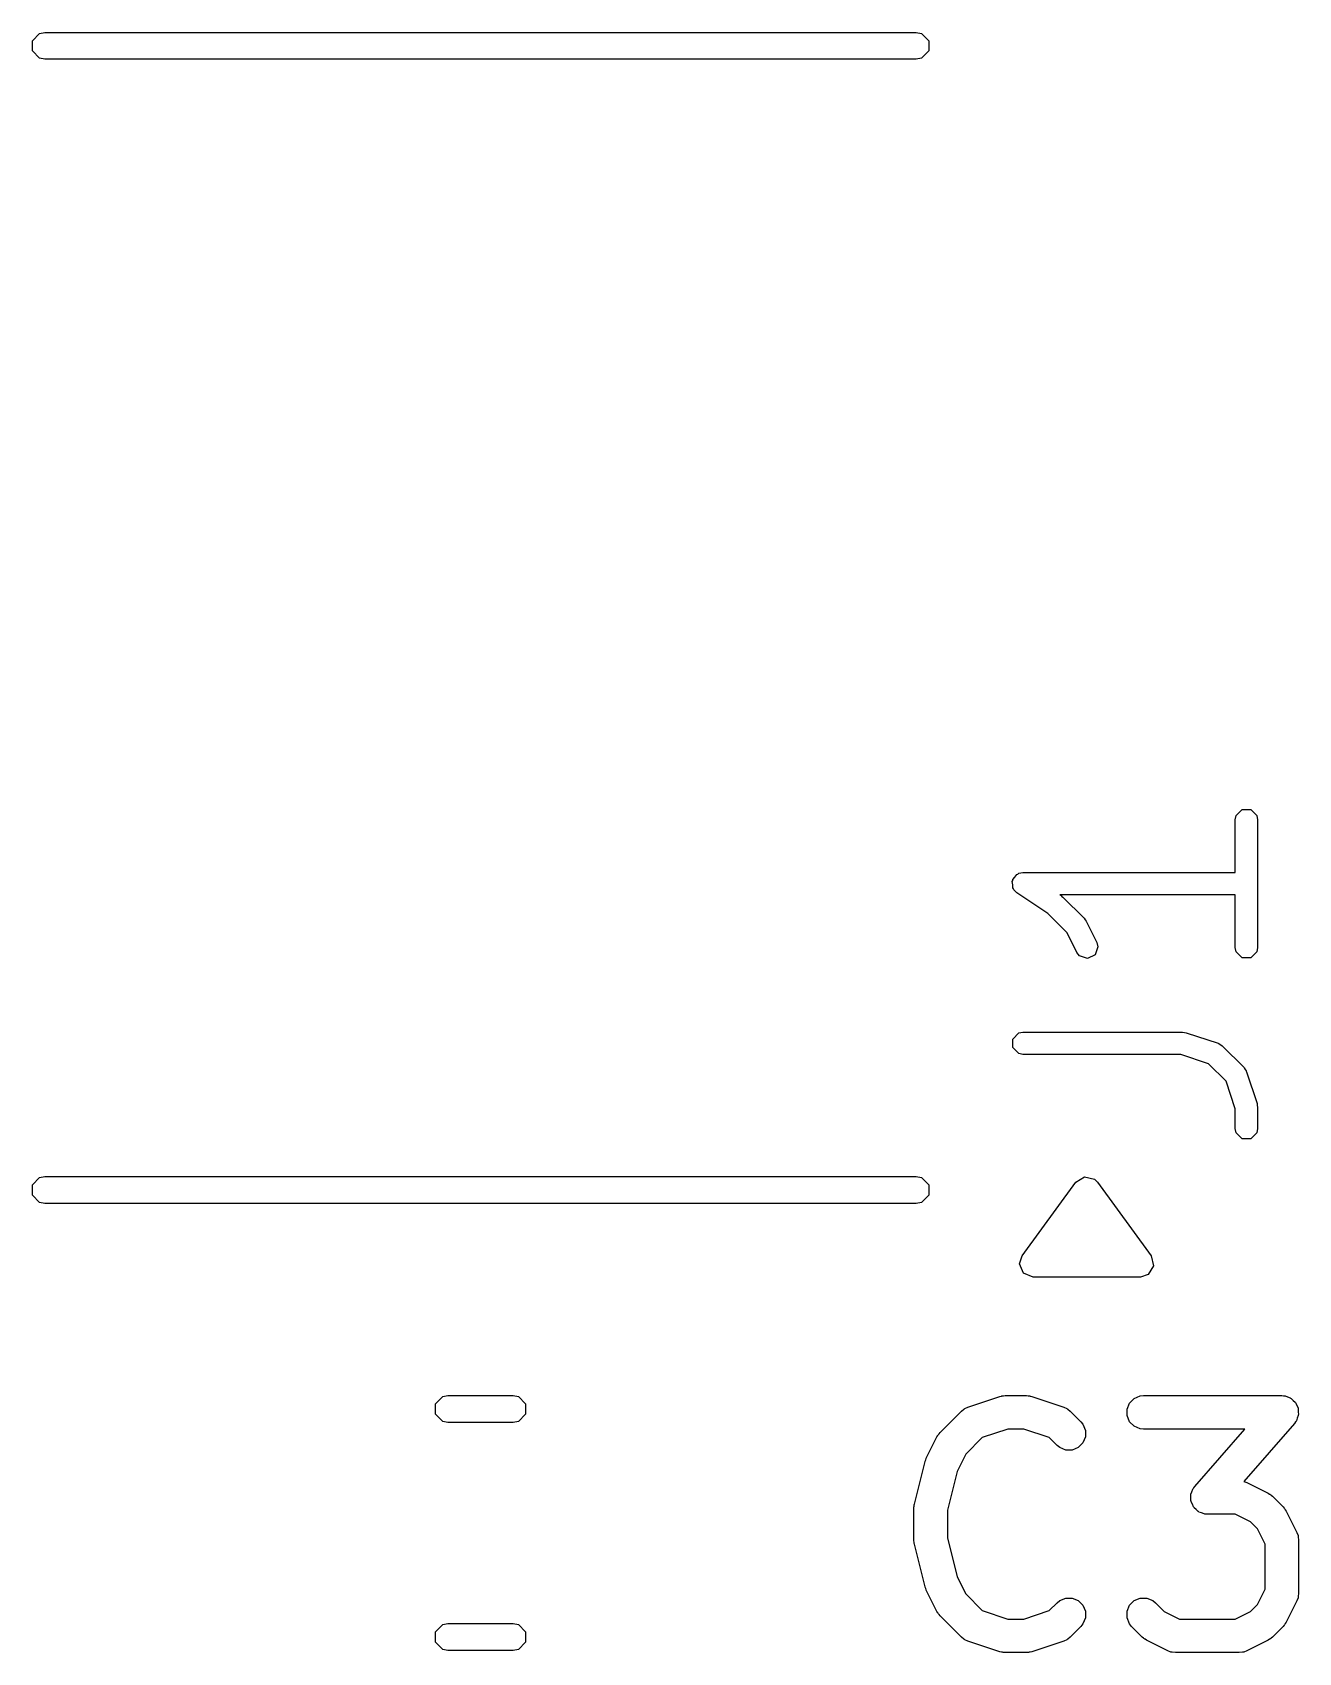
# Model space of a CAD drawing. Extents: x 34.8 to 94.5, y -157.8 to -74.1.
# Drawn here: x 76.99 to 82.66, y -144.13 to -136.88 of the extents above; entities that cross this region are included whole.
import ezdxf

# ---------------------------------------------------------------- set-up
doc = ezdxf.new("R2010")
doc.units = 0
doc.layers.add('BLACK', color=7, linetype='CONTINUOUS')

msp = doc.modelspace()

# ---------------------------------------------------------------- linework, layer by layer
at = {"layer": 'BLACK', "linetype": 'CONTINUOUS'}
for p, q in [((76.994567, -136.917039), (77.027039, -136.884567)), ((76.994567, -136.962961), (76.994567, -136.917039)), ((77.027039, -136.884567), (77.05, -136.88)), ((77.05, -136.88), (79, -136.88)), ((79, -136.88), (80.95, -136.88)), ((80.95, -136.88), (80.972961, -136.884567)), ((80.972961, -136.884567), (81.005433, -136.917039)), ((81.005433, -136.917039), (81.005433, -136.962961)), ((77.027039, -136.995433), (76.994567, -136.962961)), ((77.05, -137), (77.027039, -136.995433)), ((79, -137), (77.05, -137)), ((80.95, -137), (79, -137)), ((80.972961, -136.995433), (80.95, -137)), ((81.005433, -136.962961), (80.972961, -136.995433)), ((82.377419, -140.403333), (82.381225, -140.384199)), ((82.377419, -140.639047), (82.377419, -140.403333)), ((82.381225, -140.384199), (82.408285, -140.357139)), ((82.408285, -140.357139), (82.446553, -140.357139)), ((82.446553, -140.357139), (82.473613, -140.384199)), ((82.473613, -140.384199), (82.477419, -140.403333)), ((82.477419, -140.403333), (82.477419, -140.974761)), ((81.404644, -140.646493), (81.408285, -140.642853)), ((81.408285, -140.642853), (81.427419, -140.639047)), ((81.427419, -140.639047), (82.377419, -140.639047)), ((81.37837, -140.679344), (81.381225, -140.675061)), ((81.381225, -140.693619), (81.37837, -140.679344)), ((81.381225, -140.669913), (81.391521, -140.659616)), ((81.381225, -140.675061), (81.381225, -140.669913)), ((81.381225, -140.708181), (81.381225, -140.693619)), ((81.384865, -140.711821), (81.381225, -140.708181)), ((81.385875, -140.716869), (81.384865, -140.711821)), ((81.399684, -140.73065), (81.385875, -140.716869)), ((81.391521, -140.659616), (81.399597, -140.647503)), ((81.399597, -140.647503), (81.404644, -140.646493)), ((81.538425, -140.823144), (81.399684, -140.73065)), ((82.377419, -140.739047), (81.592557, -140.739047)), ((81.592557, -140.739047), (81.598011, -140.742683)), ((81.598011, -140.742683), (81.601515, -140.746179)), ((81.601515, -140.746179), (81.605631, -140.74893)), ((81.605631, -140.74893), (81.700869, -140.844168)), ((82.377419, -140.974761), (82.377419, -140.739047)), ((81.62442, -140.909139), (81.538425, -140.823144)), ((81.700869, -140.844168), (81.705319, -140.850827)), ((81.705319, -140.850827), (81.710235, -140.857162)), ((81.710235, -140.857162), (81.757854, -140.9524)), ((81.668411, -140.997121), (81.62442, -140.909139)), ((81.680373, -141.012533), (81.668411, -140.997121)), ((81.750905, -141.007521), (81.716677, -141.024635)), ((81.763007, -140.971216), (81.750905, -141.007521)), ((81.757854, -140.9524), (81.763007, -140.971216)), ((82.381225, -140.993895), (82.377419, -140.974761)), ((82.408285, -141.020955), (82.381225, -140.993895)), ((82.473613, -140.993895), (82.446553, -141.020955)), ((82.477419, -140.974761), (82.473613, -140.993895)), ((81.716677, -141.024635), (81.680373, -141.012533)), ((82.446553, -141.020955), (82.408285, -141.020955)), ((81.381225, -141.384199), (81.408285, -141.357139)), ((81.408285, -141.357139), (81.427419, -141.353333)), ((81.427419, -141.353333), (82.141704, -141.353333)), ((82.141704, -141.353333), (82.149566, -141.354896)), ((82.149566, -141.354896), (82.157515, -141.355899)), ((82.157515, -141.355899), (82.300372, -141.403518)), ((81.381225, -141.422467), (81.381225, -141.384199)), ((81.408285, -141.449527), (81.381225, -141.422467)), ((82.300372, -141.403518), (82.302547, -141.404758)), ((82.302547, -141.404758), (82.303695, -141.404758)), ((82.303695, -141.404758), (82.310363, -141.409213)), ((82.310363, -141.409213), (82.31732, -141.413179)), ((82.31732, -141.413179), (82.317832, -141.414203)), ((82.317832, -141.414203), (82.319916, -141.415596)), ((82.319916, -141.415596), (82.415155, -141.510835)), ((81.427419, -141.453333), (81.408285, -141.449527)), ((82.133591, -141.453333), (81.427419, -141.453333)), ((82.257551, -141.494653), (82.133591, -141.453333)), ((82.336099, -141.5732), (82.257551, -141.494653)), ((82.415155, -141.510835), (82.416545, -141.512916)), ((82.416545, -141.512916), (82.417573, -141.51343)), ((82.417573, -141.51343), (82.421543, -141.520395)), ((82.377419, -141.69716), (82.336099, -141.5732)), ((82.421543, -141.520395), (82.425994, -141.527056)), ((82.425994, -141.527056), (82.425994, -141.528203)), ((82.425994, -141.528203), (82.427234, -141.530379)), ((82.427234, -141.530379), (82.474853, -141.673235)), ((82.377419, -141.784285), (82.377419, -141.69716)), ((82.474853, -141.673235), (82.475855, -141.681185)), ((82.475855, -141.681185), (82.477419, -141.689047)), ((82.477419, -141.689047), (82.477419, -141.784285)), ((82.381225, -141.803419), (82.377419, -141.784285)), ((82.408285, -141.830479), (82.381225, -141.803419)), ((82.473613, -141.803419), (82.446553, -141.830479)), ((82.477419, -141.784285), (82.473613, -141.803419)), ((82.446553, -141.830479), (82.408285, -141.830479)), ((76.994567, -142.037039), (77.027039, -142.004567)), ((77.027039, -142.004567), (77.05, -142)), ((77.05, -142), (79, -142)), ((79, -142), (80.95, -142)), ((80.95, -142), (80.972961, -142.004567)), ((80.972961, -142.004567), (81.005433, -142.037039)), ((81.663976, -142.02471), (81.703142, -142.000734)), ((81.703142, -142.000734), (81.74779, -142.011476)), ((81.74779, -142.011476), (81.761024, -142.02471)), ((76.994567, -142.082961), (76.994567, -142.037039)), ((77.027039, -142.115433), (76.994567, -142.082961)), ((81.005433, -142.082961), (80.972961, -142.115433)), ((81.005433, -142.037039), (81.005433, -142.082961)), ((81.423976, -142.35471), (81.663976, -142.02471)), ((81.761024, -142.02471), (82.001024, -142.35471)), ((77.05, -142.12), (77.027039, -142.115433)), ((79, -142.12), (77.05, -142.12)), ((80.95, -142.12), (79, -142.12)), ((80.972961, -142.115433), (80.95, -142.12)), ((81.4125, -142.39), (81.423976, -142.35471)), ((82.001024, -142.35471), (82.011766, -142.399358)), ((81.430074, -142.432426), (81.4125, -142.39)), ((81.4725, -142.45), (81.430074, -142.432426)), ((81.9525, -142.45), (81.4725, -142.45)), ((81.98779, -142.438524), (81.9525, -142.45)), ((82.011766, -142.399358), (81.98779, -142.438524)), ((78.7983, -143.017039), (78.830772, -142.984567)), ((78.7983, -143.062961), (78.7983, -143.017039)), ((78.830772, -142.984567), (78.853733, -142.98)), ((78.853733, -142.98), (79.146267, -142.98)), ((79.146267, -142.98), (79.169228, -142.984567)), ((79.169228, -142.984567), (79.2017, -143.017039)), ((79.2017, -143.017039), (79.2017, -143.062961)), ((81.165584, -143.039045), (81.167619, -143.037281)), ((81.167619, -143.037281), (81.181045, -143.031287)), ((81.181045, -143.031287), (81.323901, -142.983668)), ((81.323901, -142.983668), (81.331156, -142.982018)), ((81.331156, -142.982018), (81.332987, -142.98126)), ((81.332987, -142.98126), (81.33564, -142.980998)), ((81.33564, -142.980998), (81.338238, -142.980408)), ((81.338238, -142.980408), (81.340212, -142.980548)), ((81.340212, -142.980548), (81.347619, -142.979819)), ((81.347619, -142.979819), (81.442857, -142.979819)), ((81.442857, -142.979819), (81.450262, -142.980548)), ((81.450262, -142.980548), (81.452237, -142.980408)), ((81.452237, -142.980408), (81.454834, -142.980998)), ((81.454834, -142.980998), (81.457489, -142.98126)), ((81.457489, -142.98126), (81.45932, -142.982018)), ((81.45932, -142.982018), (81.466574, -142.983668)), ((81.466574, -142.983668), (81.609431, -143.031287)), ((81.609431, -143.031287), (81.622856, -143.037281)), ((81.622856, -143.037281), (81.624891, -143.039046)), ((81.893108, -143.040187), (81.904307, -143.013151)), ((81.904307, -143.013151), (81.924999, -142.992459)), ((81.924999, -142.992459), (81.952035, -142.98126)), ((81.952035, -142.98126), (81.966667, -142.979819)), ((81.966667, -142.979819), (82.585714, -142.979819)), ((82.585714, -142.979819), (82.593452, -142.980581)), ((82.593452, -142.980581), (82.59542, -142.98045)), ((82.59542, -142.98045), (82.596775, -142.980908)), ((82.596775, -142.980908), (82.600346, -142.98126)), ((82.600346, -142.98126), (82.611603, -142.985923)), ((82.611603, -142.985923), (82.623141, -142.989825)), ((82.623141, -142.989825), (82.625045, -142.99149)), ((82.625045, -142.99149), (82.627382, -142.992459)), ((82.627382, -142.992459), (82.635992, -143.001069)), ((82.635992, -143.001069), (82.645165, -143.009095)), ((82.645165, -143.009095), (82.646287, -143.011364)), ((82.646287, -143.011364), (82.648074, -143.013151)), ((82.648074, -143.013151), (82.652734, -143.024401)), ((82.652734, -143.024401), (82.658137, -143.035327)), ((82.658137, -143.035327), (82.658305, -143.03785)), ((82.658305, -143.03785), (82.659273, -143.040187)), ((78.830772, -143.095433), (78.7983, -143.062961)), ((78.853733, -143.1), (78.830772, -143.095433)), ((79.146267, -143.1), (78.853733, -143.1)), ((79.169228, -143.095433), (79.146267, -143.1)), ((79.2017, -143.062961), (79.169228, -143.095433)), ((81.056491, -143.144643), (81.151729, -143.049405)), ((81.151729, -143.049405), (81.163094, -143.040077)), ((81.163094, -143.040077), (81.165584, -143.039045)), ((81.624891, -143.039046), (81.627382, -143.040078)), ((81.627382, -143.040078), (81.638747, -143.049405)), ((81.638747, -143.049405), (81.686366, -143.097024)), ((81.686366, -143.097024), (81.695693, -143.108389)), ((81.695693, -143.108389), (81.706892, -143.135425)), ((81.893108, -143.069451), (81.893108, -143.040187)), ((81.904307, -143.096487), (81.893108, -143.069451)), ((81.924999, -143.117179), (81.904307, -143.096487)), ((82.642157, -143.104207), (82.415261, -143.363516)), ((82.646678, -143.097882), (82.642157, -143.104207)), ((82.648074, -143.096487), (82.646678, -143.097882)), ((82.648622, -143.095163), (82.648074, -143.096487)), ((82.650708, -143.092246), (82.648622, -143.095163)), ((82.654609, -143.080708), (82.650708, -143.092246)), ((82.659273, -143.069451), (82.654609, -143.080708)), ((82.659273, -143.040187), (82.659273, -143.052371)), ((82.659273, -143.052371), (82.660083, -143.064525)), ((82.660083, -143.064525), (82.659273, -143.06692)), ((82.659273, -143.06692), (82.659273, -143.069451)), ((80.994823, -143.259373), (81.042442, -143.164135)), ((81.042442, -143.164135), (81.046406, -143.157835)), ((81.046406, -143.157835), (81.047164, -143.156008)), ((81.047164, -143.156008), (81.048852, -143.153951)), ((81.048852, -143.153951), (81.050274, -143.151692)), ((81.050274, -143.151692), (81.051772, -143.150392)), ((81.051772, -143.150392), (81.056491, -143.144643)), ((81.245276, -143.16799), (81.171163, -143.242103)), ((81.359789, -143.129819), (81.245276, -143.16799)), ((81.430687, -143.129819), (81.359789, -143.129819)), ((81.5452, -143.16799), (81.430687, -143.129819)), ((81.5803, -143.20309), (81.5452, -143.16799)), ((81.706892, -143.164688), (81.695693, -143.191724)), ((81.706892, -143.135425), (81.706892, -143.164688)), ((81.952035, -143.128378), (81.924999, -143.117179)), ((81.966667, -143.129819), (81.952035, -143.128378)), ((82.420432, -143.129819), (81.966667, -143.129819)), ((82.195938, -143.386383), (82.420432, -143.129819)), ((81.171163, -143.242103), (81.132669, -143.31909)), ((81.591665, -143.212417), (81.5803, -143.20309)), ((81.618701, -143.223616), (81.591665, -143.212417)), ((81.647964, -143.223616), (81.618701, -143.223616)), ((81.675, -143.212417), (81.647964, -143.223616)), ((81.695693, -143.191724), (81.675, -143.212417)), ((80.941525, -143.4652), (80.989144, -143.274724)), ((80.989144, -143.274724), (80.989529, -143.273644)), ((80.989529, -143.273644), (80.989568, -143.273105)), ((80.989568, -143.273105), (80.991895, -143.267023)), ((80.991895, -143.267023), (80.994091, -143.260878)), ((80.994091, -143.260878), (80.994413, -143.260442)), ((80.994413, -143.260442), (80.994823, -143.259373)), ((81.132669, -143.31909), (81.089286, -143.492624)), ((82.183485, -143.409881), (82.187387, -143.398344)), ((82.187387, -143.398344), (82.189472, -143.395426)), ((82.189472, -143.395426), (82.190021, -143.394103)), ((82.190021, -143.394103), (82.191416, -143.392707)), ((82.191416, -143.392707), (82.195938, -143.386383)), ((82.415261, -143.363516), (82.428779, -143.368689)), ((82.428779, -143.368689), (82.524017, -143.416308)), ((80.940184, -143.47427), (80.940727, -143.468758)), ((80.940727, -143.468758), (80.941149, -143.467736)), ((80.941149, -143.467736), (80.941525, -143.4652)), ((82.178012, -143.426065), (82.178822, -143.423669)), ((82.178822, -143.438218), (82.178012, -143.426065)), ((82.178822, -143.421139), (82.183485, -143.409881)), ((82.178822, -143.423669), (82.178822, -143.421139)), ((82.178822, -143.450403), (82.178822, -143.438218)), ((82.179789, -143.452739), (82.178822, -143.450403)), ((82.179958, -143.455263), (82.179789, -143.452739)), ((82.18536, -143.466188), (82.179958, -143.455263)), ((82.190021, -143.477439), (82.18536, -143.466188)), ((82.524017, -143.416308), (82.530316, -143.420272)), ((82.530316, -143.420272), (82.532144, -143.42103)), ((82.532144, -143.42103), (82.5342, -143.422718)), ((82.5342, -143.422718), (82.53646, -143.42414)), ((82.53646, -143.42414), (82.537759, -143.425638)), ((82.537759, -143.425638), (82.543509, -143.430357)), ((82.543509, -143.430357), (82.591128, -143.477976)), ((80.939286, -143.48339), (80.939537, -143.480836)), ((80.939286, -143.626247), (80.939286, -143.48339)), ((80.939375, -143.479744), (80.940184, -143.47427)), ((80.939537, -143.480836), (80.939375, -143.479744)), ((81.089286, -143.492624), (81.089286, -143.617013)), ((82.191807, -143.479225), (82.190021, -143.477439)), ((82.19293, -143.481495), (82.191807, -143.479225)), ((82.202102, -143.48952), (82.19293, -143.481495)), ((82.210713, -143.498131), (82.202102, -143.48952)), ((82.213049, -143.499099), (82.210713, -143.498131)), ((82.214954, -143.500765), (82.213049, -143.499099)), ((82.226491, -143.504666), (82.214954, -143.500765)), ((82.237749, -143.50933), (82.226491, -143.504666)), ((82.241319, -143.509681), (82.237749, -143.50933)), ((82.242675, -143.51014), (82.241319, -143.509681)), ((82.244642, -143.510008), (82.242675, -143.51014)), ((82.252381, -143.510771), (82.244642, -143.510008)), ((82.377533, -143.510771), (82.252381, -143.510771)), ((82.446049, -143.545029), (82.377533, -143.510771)), ((82.476456, -143.575436), (82.446049, -143.545029)), ((82.591128, -143.477976), (82.595846, -143.483725)), ((82.595846, -143.483725), (82.597345, -143.485025)), ((82.597345, -143.485025), (82.598766, -143.487284)), ((82.598766, -143.487284), (82.600455, -143.489341)), ((82.600455, -143.489341), (82.601212, -143.491168)), ((82.601212, -143.491168), (82.605177, -143.497468)), ((82.605177, -143.497468), (82.652796, -143.592706)), ((81.089286, -143.617013), (81.132669, -143.790547)), ((82.510714, -143.643952), (82.476456, -143.575436)), ((82.652796, -143.592706), (82.658051, -143.606437)), ((82.658051, -143.606437), (82.658242, -143.609126)), ((82.658242, -143.609126), (82.659273, -143.611615)), ((82.659273, -143.611615), (82.660714, -143.626247)), ((80.939537, -143.6288), (80.939286, -143.626247)), ((80.939375, -143.629893), (80.939537, -143.6288)), ((80.940184, -143.635366), (80.939375, -143.629893)), ((80.940727, -143.640879), (80.940184, -143.635366)), ((80.941149, -143.6419), (80.940727, -143.640879)), ((80.941525, -143.644437), (80.941149, -143.6419)), ((80.989144, -143.834913), (80.941525, -143.644437)), ((82.510714, -143.846637), (82.510714, -143.643952)), ((82.660714, -143.626247), (82.660714, -143.864342)), ((80.989529, -143.835992), (80.989144, -143.834913)), ((80.989568, -143.836532), (80.989529, -143.835992)), ((81.132669, -143.790547), (81.171163, -143.867534)), ((80.991895, -143.842613), (80.989568, -143.836532)), ((80.994091, -143.848759), (80.991895, -143.842613)), ((80.994413, -143.849194), (80.994091, -143.848759)), ((80.994823, -143.850264), (80.994413, -143.849194)), ((81.042442, -143.945502), (80.994823, -143.850264)), ((81.171163, -143.867534), (81.245276, -143.941648)), ((81.5452, -143.941647), (81.580299, -143.906548)), ((81.580299, -143.906548), (81.591665, -143.89722)), ((81.591665, -143.89722), (81.618701, -143.886021)), ((81.618701, -143.886021), (81.647964, -143.886021)), ((81.647964, -143.886021), (81.675, -143.897219)), ((81.675, -143.897219), (81.695693, -143.917912)), ((81.904307, -143.917912), (81.925, -143.897219)), ((81.925, -143.897219), (81.952036, -143.886021)), ((81.952036, -143.886021), (81.981299, -143.886021)), ((81.981299, -143.886021), (82.008335, -143.89722)), ((82.008335, -143.89722), (82.019701, -143.906548)), ((82.019701, -143.906548), (82.058713, -143.945561)), ((82.476455, -143.915153), (82.510714, -143.846637)), ((82.652796, -143.897883), (82.605177, -143.993121)), ((82.658051, -143.884152), (82.652796, -143.897883)), ((82.658242, -143.881462), (82.658051, -143.884152)), ((82.659273, -143.878974), (82.658242, -143.881462)), ((82.660714, -143.864342), (82.659273, -143.878974)), ((81.046405, -143.951798), (81.042442, -143.945502)), ((81.047163, -143.953628), (81.046405, -143.951798)), ((81.048852, -143.955686), (81.047163, -143.953628)), ((81.050274, -143.957945), (81.048852, -143.955686)), ((81.051772, -143.959244), (81.050274, -143.957945)), ((81.056491, -143.964994), (81.051772, -143.959244)), ((81.151729, -144.060233), (81.056491, -143.964994)), ((81.245276, -143.941648), (81.359789, -143.979819)), ((81.359789, -143.979819), (81.430687, -143.979819)), ((81.430687, -143.979819), (81.5452, -143.941647)), ((81.695693, -143.917912), (81.706892, -143.944948)), ((81.706892, -143.974211), (81.695694, -144.001247)), ((81.706892, -143.944948), (81.706892, -143.974211)), ((81.893108, -143.944948), (81.904307, -143.917912)), ((81.893108, -143.974211), (81.893108, -143.944948)), ((81.904306, -144.001247), (81.893108, -143.974211)), ((82.058713, -143.945561), (82.127229, -143.979819)), ((82.127229, -143.979819), (82.377533, -143.979819)), ((82.377533, -143.979819), (82.446048, -143.945561)), ((82.446048, -143.945561), (82.476455, -143.915153)), ((78.7983, -144.037039), (78.830772, -144.004567)), ((78.7983, -144.082961), (78.7983, -144.037039)), ((78.830772, -144.004567), (78.853733, -144)), ((78.853733, -144), (79.146267, -144)), ((79.146267, -144), (79.169228, -144.004567)), ((79.169228, -144.004567), (79.2017, -144.037039)), ((79.2017, -144.037039), (79.2017, -144.082961)), ((81.686366, -144.012613), (81.638748, -144.060232)), ((81.695694, -144.001247), (81.686366, -144.012613)), ((81.913633, -144.012612), (81.904306, -144.001247)), ((81.961252, -144.060232), (81.913633, -144.012612)), ((82.591128, -144.012613), (82.54351, -144.060232)), ((82.595846, -144.006863), (82.591128, -144.012613)), ((82.597345, -144.005564), (82.595846, -144.006863)), ((82.598766, -144.003305), (82.597345, -144.005564)), ((82.600456, -144.001247), (82.598766, -144.003305)), ((82.601213, -143.999417), (82.600456, -144.001247)), ((82.605177, -143.993121), (82.601213, -143.999417)), ((78.830772, -144.115433), (78.7983, -144.082961)), ((78.853733, -144.12), (78.830772, -144.115433)), ((79.146267, -144.12), (78.853733, -144.12)), ((79.169228, -144.115433), (79.146267, -144.12)), ((79.2017, -144.082961), (79.169228, -144.115433)), ((81.163094, -144.069561), (81.151729, -144.060233)), ((81.165584, -144.070592), (81.163094, -144.069561)), ((81.167619, -144.072357), (81.165584, -144.070592)), ((81.181045, -144.078351), (81.167619, -144.072357)), ((81.323901, -144.12597), (81.181045, -144.078351)), ((81.331156, -144.127619), (81.323901, -144.12597)), ((81.466574, -144.12597), (81.45932, -144.127619)), ((81.609431, -144.078351), (81.466574, -144.12597)), ((81.622856, -144.072357), (81.609431, -144.078351)), ((81.624891, -144.070591), (81.622856, -144.072357)), ((81.627382, -144.06956), (81.624891, -144.070591)), ((81.638748, -144.060232), (81.627382, -144.06956)), ((81.967001, -144.06495), (81.961252, -144.060232)), ((81.968302, -144.06645), (81.967001, -144.06495)), ((81.970561, -144.067872), (81.968302, -144.06645)), ((81.972618, -144.06956), (81.970561, -144.067872)), ((81.974445, -144.070317), (81.972618, -144.06956)), ((81.980745, -144.074282), (81.974445, -144.070317)), ((82.075983, -144.121901), (81.980745, -144.074282)), ((82.089714, -144.127156), (82.075983, -144.121901)), ((82.428779, -144.121901), (82.415047, -144.127156)), ((82.524017, -144.074282), (82.428779, -144.121901)), ((82.530316, -144.070317), (82.524017, -144.074282)), ((82.532144, -144.06956), (82.530316, -144.070317)), ((82.5342, -144.067872), (82.532144, -144.06956)), ((82.53646, -144.06645), (82.5342, -144.067872)), ((82.53776, -144.06495), (82.53646, -144.06645)), ((82.54351, -144.060232), (82.53776, -144.06495)), ((81.332987, -144.128378), (81.331156, -144.127619)), ((81.33564, -144.128639), (81.332987, -144.128378)), ((81.338238, -144.12923), (81.33564, -144.128639)), ((81.340212, -144.129089), (81.338238, -144.12923)), ((81.347619, -144.129819), (81.340212, -144.129089)), ((81.442857, -144.129819), (81.347619, -144.129819)), ((81.450262, -144.129089), (81.442857, -144.129819)), ((81.452237, -144.12923), (81.450262, -144.129089)), ((81.454834, -144.128639), (81.452237, -144.12923)), ((81.457489, -144.128378), (81.454834, -144.128639)), ((81.45932, -144.127619), (81.457489, -144.128378)), ((82.092403, -144.127347), (82.089714, -144.127156)), ((82.094892, -144.128378), (82.092403, -144.127347)), ((82.109524, -144.129819), (82.094892, -144.128378)), ((82.395238, -144.129819), (82.109524, -144.129819)), ((82.40987, -144.128378), (82.395238, -144.129819)), ((82.412359, -144.127346), (82.40987, -144.128378)), ((82.415047, -144.127156), (82.412359, -144.127346))]:
    msp.add_line(p, q, dxfattribs=at)

doc.saveas('drawing.dxf')
